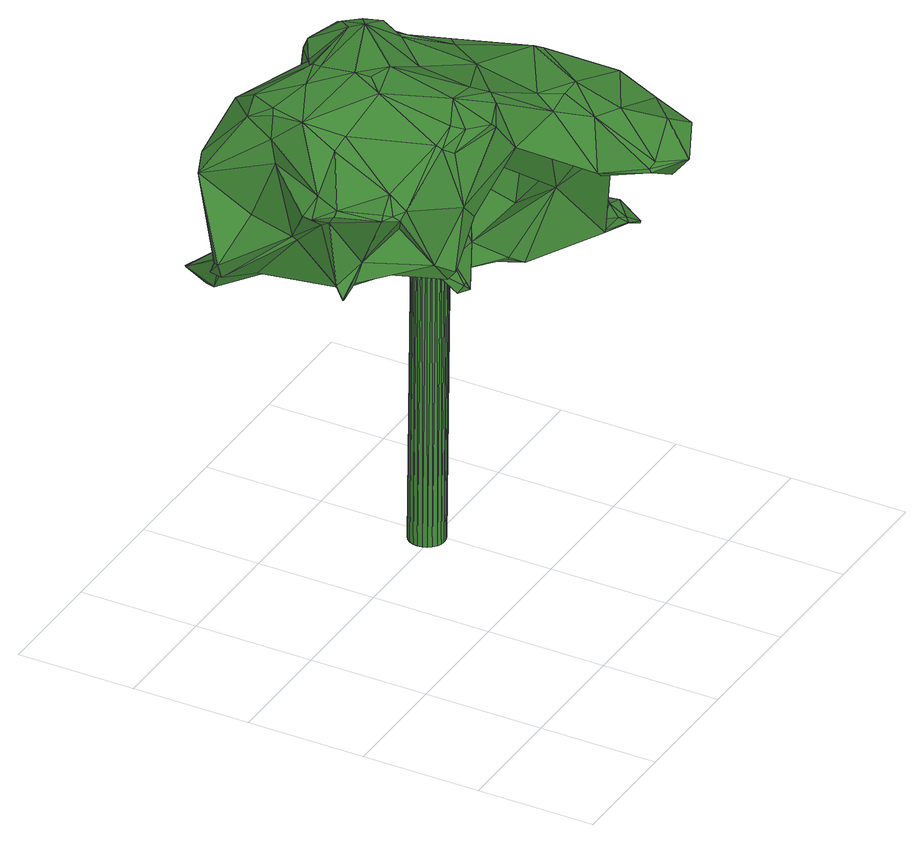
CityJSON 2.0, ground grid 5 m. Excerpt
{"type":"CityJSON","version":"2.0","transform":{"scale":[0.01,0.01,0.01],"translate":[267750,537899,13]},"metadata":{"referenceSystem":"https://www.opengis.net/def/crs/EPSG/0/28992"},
"CityObjects":{
"tree1":{"type":"SolitaryVegetationObject","attributes":{"gtid":45,"crown_width_m":15.9,"crown_median_z":30.12,"crown_r50_m":0.589,"crown_porosity":0.862,"trunk_H_m":16.82,"trunk_DBH_m":1.51,"trunk_radius_m":0.756,"trunk_base_height_m":13.3,"original_gtid":"47"},"geometry":[{"type":"Solid","lod":"3","boundaries":[[[[0,1,2]],[[3,4,5]],[[6,7,8]],[[9,10,11]],[[12,13,14]],[[15,16,17]],[[18,19,20]],[[21,22,23]],[[24,25,26]],[[27,28,29]],[[30,27,29]],[[3,5,31]],[[32,12,14]],[[33,34,35]],[[14,36,35]],[[37,38,39]],[[40,41,42]],[[43,44,45]],[[46,45,44]],[[47,48,49]],[[50,51,52]],[[39,53,54]],[[55,32,56]],[[57,29,58]],[[59,60,61]],[[62,63,1]],[[30,29,57]],[[64,65,49]],[[66,67,61]],[[68,67,66]],[[69,39,54]],[[20,64,70]],[[71,72,73]],[[74,75,76]],[[6,77,78]],[[79,80,4]],[[81,82,83]],[[84,82,81]],[[85,86,87]],[[88,89,90]],[[91,92,93]],[[70,64,49]],[[88,90,58]],[[84,94,95]],[[68,96,97]],[[98,99,100]],[[101,102,103]],[[5,104,25]],[[105,106,43]],[[105,107,8]],[[70,18,20]],[[68,108,96]],[[7,96,108]],[[88,58,28]],[[28,58,29]],[[33,27,30]],[[109,8,107]],[[50,45,51]],[[56,51,45]],[[14,52,32]],[[110,93,111]],[[112,113,114]],[[115,116,117]],[[118,98,15]],[[119,13,12]],[[113,48,120]],[[121,22,122]],[[34,3,35]],[[69,123,124]],[[20,65,64]],[[4,125,5]],[[33,30,126]],[[127,109,50]],[[128,129,119]],[[112,21,130]],[[48,112,130]],[[131,132,133]],[[56,32,51]],[[134,135,136]],[[134,136,137]],[[35,52,14]],[[129,114,138]],[[129,138,103]],[[139,1,140]],[[52,35,141]],[[55,142,119]],[[128,119,142]],[[105,43,107]],[[13,143,14]],[[32,52,51]],[[118,62,98]],[[144,62,118]],[[79,4,3]],[[144,118,145]],[[146,147,148]],[[149,148,147]],[[80,79,126]],[[123,137,124]],[[150,116,115]],[[47,73,151]],[[47,151,152]],[[153,16,154]],[[116,155,153]],[[156,135,75]],[[154,16,15]],[[32,55,12]],[[119,12,55]],[[157,158,86]],[[159,86,158]],[[34,79,3]],[[160,3,31]],[[161,97,162]],[[68,97,161]],[[163,164,87]],[[156,165,160]],[[166,167,168]],[[169,168,167]],[[135,170,171]],[[168,172,173]],[[39,69,37]],[[117,54,115]],[[174,112,175]],[[174,175,129]],[[176,47,177]],[[37,69,124]],[[162,171,161]],[[178,179,7]],[[178,7,108]],[[69,54,117]],[[65,20,19]],[[117,123,69]],[[131,133,157]],[[180,82,84]],[[48,130,49]],[[168,173,181]],[[181,173,140]],[[182,173,170]],[[154,15,100]],[[8,77,6]],[[61,183,184]],[[61,184,66]],[[17,118,15]],[[59,161,185]],[[83,147,186]],[[147,159,186]],[[5,25,31]],[[17,144,145]],[[187,188,159]],[[189,21,129]],[[40,57,41]],[[57,40,30]],[[190,191,184]],[[192,1,131]],[[109,77,8]],[[127,77,109]],[[8,193,105]],[[194,53,195]],[[17,145,118]],[[75,135,196]],[[171,78,196]],[[2,99,0]],[[187,197,188]],[[33,126,34]],[[61,198,183]],[[133,16,153]],[[133,153,157]],[[199,30,40]],[[100,200,154]],[[73,201,202]],[[199,203,204]],[[204,104,199]],[[171,196,135]],[[98,100,15]],[[128,142,121]],[[205,40,206]],[[136,207,137]],[[208,138,114]],[[47,49,65]],[[208,103,138]],[[112,174,21]],[[204,203,209]],[[210,95,94]],[[48,113,112]],[[199,40,203]],[[127,211,77]],[[212,158,157]],[[181,140,1]],[[168,1,166]],[[98,62,0]],[[19,18,23]],[[131,1,63]],[[213,214,215]],[[216,215,214]],[[31,217,156]],[[47,65,73]],[[199,126,30]],[[80,126,199]],[[79,34,126]],[[218,201,73]],[[133,132,16]],[[77,211,78]],[[181,1,168]],[[46,44,219]],[[78,75,196]],[[220,169,221]],[[202,91,152]],[[110,152,91]],[[170,222,223]],[[170,223,182]],[[150,224,116]],[[155,116,224]],[[106,105,193]],[[78,171,162]],[[222,117,116]],[[123,117,222]],[[26,195,38]],[[26,194,195]],[[162,97,78]],[[157,86,85]],[[123,222,137]],[[135,134,170]],[[53,150,115]],[[53,115,54]],[[53,39,195]],[[38,195,39]],[[173,139,140]],[[73,65,19]],[[66,178,108]],[[225,226,155]],[[72,227,228]],[[192,166,1]],[[120,48,47]],[[229,230,231]],[[83,149,147]],[[205,203,40]],[[231,230,9]],[[150,53,194]],[[147,187,159]],[[146,187,147]],[[13,119,143]],[[220,168,169]],[[155,224,225]],[[66,184,178]],[[229,183,230]],[[157,153,155]],[[56,46,55]],[[156,160,31]],[[179,191,106]],[[2,1,139]],[[134,137,170]],[[80,125,4]],[[202,151,73]],[[202,152,151]],[[104,194,25]],[[5,125,104]],[[68,161,67]],[[59,61,67]],[[84,81,94]],[[232,233,222]],[[71,23,227]],[[19,23,71]],[[59,67,161]],[[91,93,110]],[[71,227,72]],[[107,234,109]],[[184,179,178]],[[184,191,179]],[[43,106,219]],[[173,182,139]],[[235,40,42]],[[40,235,206]],[[171,170,236]],[[73,19,71]],[[176,237,238]],[[0,62,1]],[[95,225,104]],[[194,104,225]],[[220,239,172]],[[157,85,131]],[[189,129,122]],[[81,83,186]],[[204,95,104]],[[204,240,95]],[[136,217,24]],[[80,199,125]],[[199,104,125]],[[25,24,217]],[[25,217,31]],[[135,217,136]],[[156,217,135]],[[222,170,137]],[[8,7,193]],[[7,179,193]],[[194,225,150]],[[49,130,70]],[[26,25,194]],[[72,228,190]],[[52,241,50]],[[141,241,52]],[[62,144,63]],[[139,182,2]],[[27,33,36]],[[35,36,33]],[[129,21,174]],[[176,238,242]],[[226,243,214]],[[190,184,72]],[[235,42,237]],[[42,244,237]],[[220,172,168]],[[226,213,243]],[[245,213,226]],[[89,102,101]],[[81,226,94]],[[14,143,102]],[[143,103,102]],[[201,184,183]],[[246,42,58]],[[186,245,226]],[[209,203,205]],[[70,130,21]],[[177,152,110]],[[47,176,120]],[[88,102,89]],[[209,205,247]],[[227,121,228]],[[102,88,248]],[[102,248,14]],[[81,186,226]],[[103,208,101]],[[103,143,129]],[[119,129,143]],[[50,241,165]],[[35,3,241]],[[35,241,141]],[[160,241,3]],[[165,241,160]],[[171,185,161]],[[172,185,171]],[[249,242,238]],[[120,176,242]],[[95,180,84]],[[36,248,27]],[[210,225,95]],[[197,91,202]],[[206,247,205]],[[185,172,239]],[[131,85,250]],[[131,250,192]],[[171,236,172]],[[188,9,159]],[[9,188,10]],[[159,9,86]],[[240,204,209]],[[183,11,201]],[[231,9,11]],[[177,110,176]],[[177,47,152]],[[38,207,26]],[[37,207,38]],[[61,60,198]],[[198,60,230]],[[183,198,230]],[[45,50,234]],[[187,146,251]],[[148,251,146]],[[200,100,99]],[[172,236,173]],[[154,252,153]],[[90,246,58]],[[173,236,170]],[[106,193,179]],[[63,132,131]],[[113,208,114]],[[242,208,113]],[[120,242,113]],[[106,191,219]],[[190,228,191]],[[21,23,70]],[[111,82,180]],[[225,224,150]],[[91,197,92]],[[16,144,17]],[[253,254,163]],[[230,254,253]],[[23,22,227]],[[7,6,96]],[[57,42,41]],[[57,58,42]],[[70,23,18]],[[201,72,184]],[[218,73,72]],[[218,72,201]],[[0,99,98]],[[189,122,22]],[[222,116,232]],[[85,167,250]],[[63,144,16]],[[142,219,228]],[[191,228,219]],[[56,45,46]],[[210,94,226]],[[210,226,225]],[[142,228,121]],[[165,74,50]],[[24,26,136]],[[114,175,112]],[[129,175,114]],[[148,83,251]],[[27,248,88]],[[27,88,28]],[[96,78,97]],[[200,99,255]],[[75,74,156]],[[78,211,75]],[[75,211,76]],[[197,11,188]],[[188,11,10]],[[186,212,155]],[[202,11,197]],[[182,256,2]],[[229,231,183]],[[163,254,164]],[[109,234,50]],[[231,11,183]],[[232,116,252]],[[55,46,142]],[[36,14,248]],[[235,237,176]],[[129,128,122]],[[233,256,182]],[[60,59,220]],[[60,220,221]],[[169,164,221]],[[186,257,245]],[[155,257,186]],[[124,207,37]],[[254,230,258]],[[254,258,164]],[[176,247,206]],[[176,206,235]],[[176,110,247]],[[111,247,110]],[[111,209,247]],[[124,137,207]],[[156,74,165]],[[50,74,127]],[[46,219,142]],[[167,164,169]],[[219,44,43]],[[216,213,215]],[[26,207,136]],[[237,244,238]],[[212,159,158]],[[213,245,257]],[[9,230,253]],[[201,11,202]],[[240,180,95]],[[255,2,256]],[[255,99,2]],[[127,74,211]],[[74,76,211]],[[189,22,21]],[[226,214,155]],[[243,216,214]],[[164,167,87]],[[85,87,167]],[[59,185,239]],[[59,239,220]],[[157,155,212]],[[159,212,186]],[[243,213,216]],[[213,257,214]],[[163,87,253]],[[187,251,197]],[[92,197,251]],[[192,250,166]],[[167,166,250]],[[155,214,257]],[[256,259,255]],[[230,60,258]],[[9,253,86]],[[87,86,253]],[[68,66,108]],[[128,121,122]],[[256,233,232]],[[89,249,246]],[[249,89,101]],[[208,249,101]],[[208,242,249]],[[227,22,121]],[[89,246,90]],[[63,16,132]],[[92,260,93]],[[93,260,111]],[[233,182,223]],[[148,149,83]],[[209,180,240]],[[111,180,209]],[[233,223,222]],[[153,252,116]],[[259,252,255]],[[256,252,259]],[[256,232,252]],[[200,252,154]],[[255,252,200]],[[249,238,246]],[[246,238,42]],[[42,238,244]],[[96,6,78]],[[92,251,260]],[[111,260,251]],[[82,251,83]],[[82,111,251]],[[164,258,221]],[[60,221,258]],[[43,234,107]],[[45,234,43]],[[261,262,263]],[[261,263,264]],[[264,263,265]],[[264,265,266]],[[263,262,267]],[[263,267,265]],[[265,267,268]],[[265,268,266]],[[267,262,269]],[[267,269,268]],[[268,269,270]],[[268,270,266]],[[269,262,271]],[[269,271,270]],[[270,271,272]],[[270,272,266]],[[271,262,273]],[[271,273,272]],[[272,273,274]],[[272,274,266]],[[273,262,275]],[[273,275,274]],[[274,275,276]],[[274,276,266]],[[275,262,277]],[[275,277,276]],[[276,277,278]],[[276,278,266]],[[277,262,279]],[[277,279,278]],[[278,279,280]],[[278,280,266]],[[279,262,281]],[[279,281,280]],[[280,281,282]],[[280,282,266]],[[281,262,283]],[[281,283,282]],[[282,283,284]],[[282,284,266]],[[283,262,285]],[[283,285,284]],[[284,285,286]],[[284,286,266]],[[285,262,287]],[[285,287,286]],[[286,287,288]],[[286,288,266]],[[287,262,289]],[[287,289,288]],[[288,289,290]],[[288,290,266]],[[289,262,291]],[[289,291,290]],[[290,291,292]],[[290,292,266]],[[291,262,293]],[[291,293,292]],[[292,293,294]],[[292,294,266]],[[293,262,295]],[[293,295,294]],[[294,295,296]],[[294,296,266]],[[295,262,297]],[[295,297,296]],[[296,297,298]],[[296,298,266]],[[297,262,299]],[[297,299,298]],[[298,299,300]],[[298,300,266]],[[299,262,301]],[[299,301,300]],[[300,301,302]],[[300,302,266]],[[301,262,303]],[[301,303,302]],[[302,303,304]],[[302,304,266]],[[303,262,305]],[[303,305,304]],[[304,305,306]],[[304,306,266]],[[305,262,307]],[[305,307,306]],[[306,307,308]],[[306,308,266]],[[307,262,309]],[[307,309,308]],[[308,309,310]],[[308,310,266]],[[309,262,261]],[[309,261,310]],[[310,261,264]],[[310,264,266]]]]}]}
},
"vertices":[
[1864,728,1162],[1700,949,1213],[1634,841,1385],[781,807,2204],[785,639,2134],[904,684,2150],[1176,1444,2114],[1119,1591,1943],[1129,1454,2150],[1038,992,1294],[940,1013,1324],[848,1119,1324],[356,1358,2232],[332,1345,2216],[330,1216,2224],[1898,596,1074],[1704,547,1190],[1895,598,1068],[376,1750,1381],[442,1676,1344],[416,1695,1332],[308,1558,1516],[499,1529,1744],[381,1601,1502],[1310,607,1986],[1205,600,1967],[1273,457,1948],[293,816,2041],[197,791,2008],[218,761,1998],[275,734,2000],[946,734,2161],[513,1302,2268],[550,754,2137],[657,750,2167],[585,1020,2272],[390,1061,2174],[1413,216,1936],[1243,178,1845],[1323,72,1844],[435,699,1673],[425,847,1801],[296,938,1691],[870,1486,2215],[768,1427,2197],[903,1326,2300],[656,1362,2252],[358,1352,1493],[299,1529,1516],[378,1626,1320],[926,1266,2317],[624,1296,2288],[636,1155,2297],[1206,174,1819],[1343,158,1739],[412,1471,2227],[634,1335,2281],[234,737,1975],[177,787,1991],[1394,1255,1712],[1303,1230,1422],[1220,1290,1712],[1867,719,1144],[1759,681,1177],[387,1665,1322],[409,1624,1314],[1177,1605,1825],[1339,1418,1834],[1314,1427,1887],[1512,164,1877],[372,1747,1379],[508,1487,1500],[732,1416,1714],[615,1399,1403],[1100,1205,2182],[1361,1112,2025],[1143,1297,2094],[1169,1413,2147],[1392,1340,1981],[686,698,2150],[608,705,2083],[1095,996,1546],[791,1015,1599],[908,882,1375],[824,980,1711],[1359,939,1191],[1218,880,1190],[1346,942,1204],[148,968,2001],[109,1055,1956],[132,969,1980],[639,1200,1409],[824,1046,1361],[634,1172,1452],[1058,958,1852],[960,796,1910],[1310,1407,1954],[1338,1406,1938],[1855,664,1177],[1770,662,1208],[1731,567,1198],[116,1099,1955],[193,1074,2011],[301,1318,2022],[936,617,1950],[933,1512,2179],[910,1527,2136],[970,1411,2259],[1164,1654,1883],[1016,1327,2272],[474,1087,1459],[615,914,1610],[77,1480,1606],[88,1435,1588],[30,1422,1679],[1337,232,1733],[1361,428,1767],[1572,300,1794],[1909,614,1073],[330,1453,2177],[247,1368,1539],[465,1638,1939],[408,1616,1925],[1612,367,1861],[1583,358,1891],[811,634,2111],[558,731,2121],[1100,1284,2230],[295,1636,1979],[226,1613,1931],[305,1557,1511],[1552,866,1162],[1644,627,1207],[1545,620,1226],[1548,831,1991],[1517,855,2010],[1397,606,1992],[1630,542,1929],[292,1418,1764],[1682,924,1444],[1709,1039,1461],[644,1089,2291],[479,1588,2138],[308,1340,2120],[1884,637,1082],[1905,615,1068],[824,809,1289],[885,788,1279],[842,790,1320],[857,790,1328],[1192,383,1748],[622,1358,1376],[562,1255,1416],[1515,542,1257],[1706,545,1194],[1359,672,1511],[1204,932,2080],[1273,760,1191],[1234,812,1212],[1042,896,1250],[926,811,2172],[1436,1393,1844],[1405,1379,1923],[1322,1179,1410],[1346,1199,1384],[979,1060,2159],[1597,1090,1163],[1532,1064,1203],[1649,1080,1410],[1401,1186,1415],[1557,875,1855],[1484,1170,1878],[1491,1210,1710],[1690,987,1552],[167,1444,1641],[54,1449,1670],[372,1056,1494],[428,1088,1472],[1128,1642,1868],[954,1547,2027],[714,804,1677],[1687,1064,1430],[1675,792,1569],[973,1412,1467],[966,1404,1744],[1469,1265,1741],[1125,912,1321],[880,892,1294],[907,1001,1316],[405,1544,1877],[740,1385,1756],[861,1518,2016],[1634,1052,1107],[953,1531,2120],[1154,379,1782],[1207,184,1833],[1437,1171,1991],[810,1112,1307],[1141,1206,1525],[582,651,1868],[1690,580,1214],[921,1440,1443],[715,1277,1277],[464,621,1652],[681,660,1769],[475,663,1598],[324,943,1627],[1369,397,1953],[221,1201,1771],[556,719,1581],[1248,853,1924],[1159,1345,2141],[1236,812,1218],[1475,875,1609],[1431,725,1542],[1542,744,1658],[1364,727,1894],[1234,685,2006],[695,1299,1644],[765,1428,2191],[1415,1170,1455],[1334,1221,1406],[1619,564,1753],[1573,749,1666],[1312,512,1753],[1198,630,1922],[1234,981,1639],[550,1545,1747],[553,1546,1944],[905,1156,1498],[1159,1204,1458],[883,1103,1361],[1444,686,1531],[1605,713,1592],[964,1389,2272],[258,949,1614],[1478,1001,1699],[159,943,1595],[171,983,1643],[1478,1223,1710],[697,731,1676],[770,1073,2273],[228,1184,1757],[1323,959,1673],[154,945,1598],[1304,1090,1499],[139,996,1944],[502,806,1602],[327,1074,2137],[157,1039,1911],[1525,1022,1191],[852,940,1344],[1519,546,1262],[1076,972,1321],[1311,1190,1413],[1635,621,1225],[1607,736,1550],[1459,903,1312],[1302,1226,1418],[1527,752,1321],[770,1057,1552],[1051,1024,30],[975,1025,30],[1048,1044,30],[1054,1007,1711],[1051,1026,1712],[978,1008,1711],[1041,1062,30],[1044,1045,1712],[1029,1078,30],[1032,1060,1712],[1014,1090,31],[1016,1073,1712],[995,1098,31],[998,1080,1712],[976,1101,31],[979,1083,1712],[956,1098,31],[959,1081,1712],[938,1091,31],[941,1073,1712],[922,1079,31],[925,1062,1712],[910,1064,30],[913,1046,1712],[902,1045,30],[905,1028,1712],[899,1026,30],[902,1008,1712],[902,1006,30],[905,989,1711],[909,988,30],[912,970,1711],[921,972,29],[924,955,1711],[937,960,29],[940,943,1711],[955,952,29],[958,935,1711],[974,949,29],[977,932,1711],[994,952,29],[997,934,1711],[1012,959,29],[1015,942,1711],[1028,971,29],[1031,954,1711],[1040,987,29],[1043,969,1711],[1048,1005,30],[1051,987,1711]
]}
